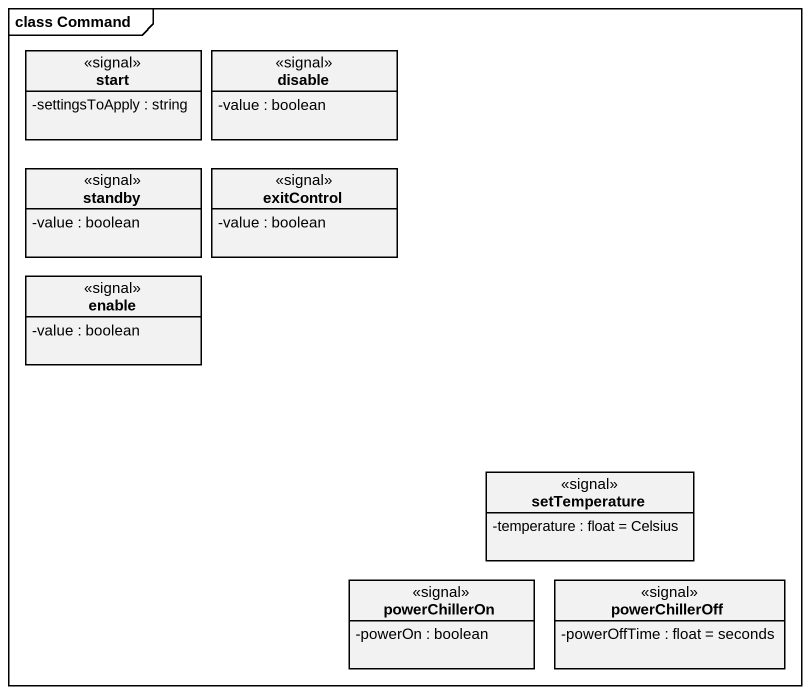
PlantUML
@startuml
mainframe class Command
hide circle
hide empty members
skinparam classAttributeIconSize 0
class "start" as start_ <<signal>> {
  -settingsToApply : string
}
class disable <<signal>> {
  -value : boolean
}
class standby <<signal>> {
  -value : boolean
}
class exitControl <<signal>> {
  -value : boolean
}
class enable <<signal>> {
  -value : boolean
}
class setTemperature <<signal>> {
  -temperature : float = Celsius
}
class powerChillerOn <<signal>> {
  -powerOn : boolean
}
class powerChillerOff <<signal>> {
  -powerOffTime : float = seconds
}
@enduml
